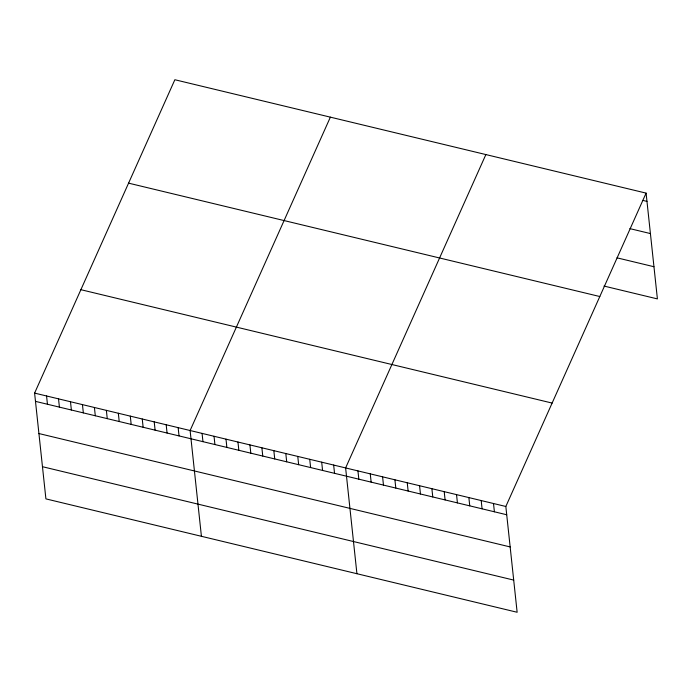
<?xml version="1.0" encoding="UTF-8"?>
<svg xmlns="http://www.w3.org/2000/svg" width="692" height="692" viewBox="0 0 692 692"><rect width="100%" height="100%" fill="white"/><g stroke="black" fill="none" stroke-linecap="round" stroke-linejoin="round"><path stroke-width="1.04" d="M646.094 193.12L505.835 506.483L517.14 612.264L45.906 498.88L34.6 393.099L174.86 79.736L646.094 193.12L657.4 298.901L603.995 286.055M330.369 117.156L190.11 430.51L201.415 536.3M485.871 154.567L345.619 467.93L356.925 573.711M642.868 200.403L646.977 201.389M629.876 228.628L650.419 233.567M616.987 257.831L653.957 266.723M128.574 183.146L599.808 296.531M80.886 289.688L552.121 403.073M34.6 393.099L505.835 506.483M35.482 401.369L506.717 514.753M38.925 433.547L510.16 546.931M42.463 466.702L513.706 580.086M493.508 503.517L494.399 511.786M481.191 500.55L482.073 508.819M468.865 497.583L469.747 505.852M456.538 494.624L457.421 502.894M444.212 491.657L445.094 499.927M431.886 488.69L432.768 496.96M419.568 485.723L420.451 493.993M407.242 482.757L408.124 491.026M394.916 479.79L395.798 488.059M382.589 476.831L383.472 485.101M370.263 473.864L371.146 482.134M357.937 470.897L358.828 479.167M333.656 465.05L334.539 473.319M321.693 462.178L322.576 470.448M309.731 459.298L310.613 467.567M297.768 456.417L298.65 464.687M285.805 453.537L286.687 461.806M273.842 450.665L274.724 458.934M261.879 447.785L262.761 456.054M249.916 444.904L250.807 453.173M237.953 442.024L238.844 450.293M225.999 439.152L226.881 447.421M214.036 436.271L214.918 444.541M202.073 433.391L202.955 441.66M178.147 427.639L179.029 435.908M166.184 424.758L167.066 433.028M154.221 421.878L155.103 430.147M142.258 418.997L143.14 427.267M130.295 416.126L131.177 424.395M118.332 413.245L119.223 421.514M106.369 410.365L107.26 418.634M94.415 407.484L95.297 415.754M82.452 404.612L83.334 412.882M70.489 401.732L71.371 410.001M58.526 398.851L59.408 407.121M46.563 395.971L47.445 404.24"/></g></svg>
